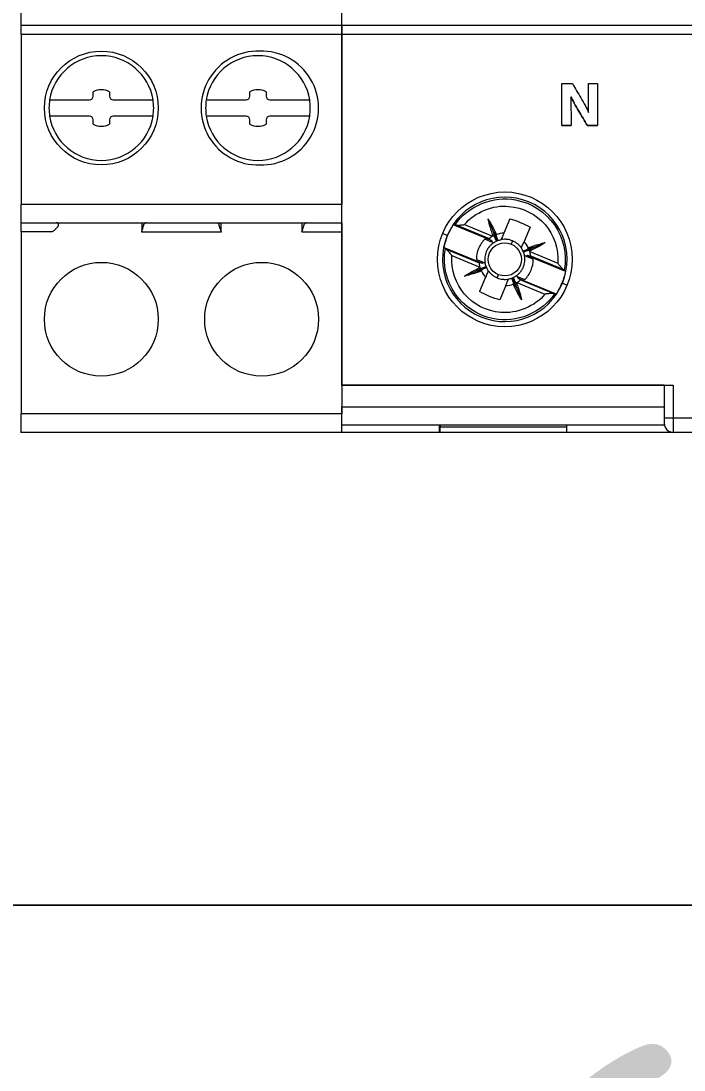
# Model space of a CAD drawing. Header units: millimetres. Extents: x 1359 to 3577, y 1333 to 3557.
# Drawn here: x 2268.1 to 2304.5, y 2687.5 to 2745.1 of the extents above; entities that cross this region are included whole.
import ezdxf

# ---------------------------------------------------------------- set-up
doc = ezdxf.new("R2010")
doc.units = ezdxf.units.MM
doc.layers.add('000-PI-Oprema', color=30, linetype='Continuous', lineweight=5)
doc.layers.add('002-PI-Kabelska kanalica', color=150, linetype='Continuous')
doc.styles.add('PI0', font='isocpeur.ttf', dxfattribs={"width": 0.9})

# ---------------------------------------------------------------- blocks, each defined once
blk = doc.blocks.new('*U50')
at = {"layer": '002-PI-Kabelska kanalica', "color": 0, "linetype": 'ByBlock', "lineweight": 0}
blk.add_line((-20, -100), (-20, 715), dxfattribs=at)
blk = doc.blocks.new('5TE8112')
at = {"layer": '000-PI-Oprema', "color": 0, "linetype": 'ByBlock', "lineweight": 0}
for p, q in [((1289.453, 95.721), (1289.453, 96.721)), ((1307.053, 95.721), (1307.053, 96.721)), ((1289.453, 95.221), (1289.453, 95.721)), ((1289.453, 95.721), (1307.053, 95.721)), ((1307.053, 95.721), (1307.053, 95.221)), ((1289.453, 95.221), (1289.453, 85.871)), ((1289.453, 95.221), (1307.053, 95.221)), ((1307.053, 95.221), (1307.053, 85.871)), ((1291.015, 91.621), (1293.203, 91.621)), ((1293.403, 91.821), (1293.403, 92.064)), ((1294.303, 92.064), (1294.303, 91.821)), ((1294.503, 91.621), (1296.692, 91.621)), ((1299.615, 91.621), (1301.803, 91.621)), ((1302.003, 91.821), (1302.003, 92.064)), ((1302.903, 92.064), (1302.903, 91.821)), ((1303.103, 91.621), (1305.292, 91.621)), ((1293.203, 90.721), (1291.015, 90.721)), ((1293.403, 90.278), (1293.403, 90.521)), ((1294.303, 90.521), (1294.303, 90.278)), ((1296.692, 90.721), (1294.503, 90.721)), ((1301.803, 90.721), (1299.615, 90.721)), ((1302.003, 90.278), (1302.003, 90.521)), ((1302.903, 90.521), (1302.903, 90.278)), ((1305.292, 90.721), (1303.103, 90.721)), ((1289.453, 84.871), (1289.453, 85.871)), ((1307.053, 85.871), (1289.453, 85.871)), ((1307.053, 84.871), (1307.053, 85.871)), ((1289.453, 84.871), (1307.053, 84.871)), ((1289.453, 84.371), (1289.453, 84.871)), ((1291.51, 84.773), (1291.51, 84.871)), ((1307.053, 84.871), (1307.053, 84.371)), ((1289.453, 84.371), (1289.453, 74.371)), ((1291.167, 84.371), (1289.453, 84.371)), ((1291.167, 84.372), (1291.167, 84.371)), ((1296.065, 84.371), (1300.442, 84.371)), ((1304.865, 84.371), (1307.053, 84.371)), ((1307.053, 84.371), (1307.053, 74.371)), ((1307.053, 74.371), (1289.453, 74.371)), ((1289.453, 73.371), (1289.453, 74.371)), ((1307.053, 73.371), (1307.053, 74.371)), ((1289.453, 73.371), (1307.053, 73.371))]:
    blk.add_line(p, q, dxfattribs=at)
for centre in [(1293.853, 91.171), (1293.853, 79.571), (1302.653, 79.571)]:
    blk.add_circle(centre, 3.125, dxfattribs=at)
for centre, radius, start, end in [((1293.853, 91.171), 2.874, 9.00864, 170.99135), ((1302.453, 91.171), 3.125, 88.16622, 271.83378), ((1302.453, 91.171), 2.874, 9.00864, 170.99135), ((1302.653, 91.171), 3.125, 268.16622, 91.83378), ((1293.853, 91.171), 2.874, 170.99135, 189.00865), ((1293.203, 91.821), 0.2, 270, 0), ((1293.853, 91.171), 1, 63.25632, 116.74368), ((1294.503, 91.821), 0.2, 180, 270), ((1293.853, 91.171), 2.874, 350.99136, 9.00864), ((1302.453, 91.171), 2.874, 170.99135, 189.00865), ((1301.803, 91.821), 0.2, 270, 0), ((1302.453, 91.171), 1, 63.25632, 116.74368), ((1303.103, 91.821), 0.2, 180, 270), ((1302.453, 91.171), 2.874, 350.99136, 9.00864), ((1293.853, 91.171), 2.874, 189.00865, 350.99136), ((1293.203, 90.521), 0.2, 0, 90), ((1294.503, 90.521), 0.2, 90, 180), ((1302.453, 91.171), 2.874, 189.00865, 350.99136), ((1301.803, 90.521), 0.2, 0, 90), ((1303.103, 90.521), 0.2, 90, 180), ((1293.853, 91.171), 1, 243.25632, 296.74368), ((1302.453, 91.171), 1, 243.25632, 296.74368)]:
    blk.add_arc(centre, radius, start, end, dxfattribs=at)
for points, knots in [([(1291.167, 84.372), (1291.167, 84.374), (1291.167, 84.377), (1291.169, 84.381), (1291.17, 84.384), (1291.173, 84.39), (1291.177, 84.394), (1291.184, 84.401), (1291.187, 84.404), (1291.195, 84.411), (1291.199, 84.414), (1291.211, 84.422), (1291.219, 84.428), (1291.235, 84.439), (1291.243, 84.445), (1291.266, 84.463), (1291.281, 84.476), (1291.311, 84.501), (1291.325, 84.514), (1291.354, 84.539), (1291.368, 84.552), (1291.396, 84.578), (1291.409, 84.592), (1291.434, 84.619), (1291.445, 84.632), (1291.461, 84.653), (1291.466, 84.66), (1291.475, 84.674), (1291.484, 84.688), (1291.491, 84.702), (1291.497, 84.716), (1291.5, 84.723), (1291.506, 84.743), (1291.509, 84.756), (1291.51, 84.774), (1291.51, 84.779), (1291.508, 84.791), (1291.507, 84.796), (1291.502, 84.811), (1291.497, 84.819), (1291.484, 84.835), (1291.477, 84.841), (1291.46, 84.852), (1291.452, 84.857), (1291.433, 84.864), (1291.423, 84.866), (1291.402, 84.87), (1291.392, 84.871), (1291.381, 84.871)], [0, 0, 0, 0, 0.007813, 0.007813, 0.015625, 0.015625, 0.03125, 0.03125, 0.046875, 0.046875, 0.0625, 0.0625, 0.09375, 0.09375, 0.125, 0.125, 0.1875, 0.1875, 0.25, 0.25, 0.3125, 0.3125, 0.375, 0.375, 0.4375, 0.4375, 0.46875, 0.46875, 0.5, 0.53125, 0.53125, 0.5625, 0.5625, 0.625, 0.625, 0.65625, 0.65625, 0.6875, 0.6875, 0.75, 0.75, 0.8125, 0.8125, 0.875, 0.875, 0.9375, 0.9375, 1, 1, 1, 1]), ([(1296.069, 84.371), (1296.086, 84.432), (1296.117, 84.549), (1296.18, 84.699), (1296.19, 84.766), (1296.195, 84.798)], [0, 0, 0, 0, 0.370717, 0.697171, 1, 1, 1, 1]), ([(1296.326, 84.871), (1296.297, 84.871), (1296.271, 84.866), (1296.245, 84.851), (1296.24, 84.848), (1296.23, 84.84), (1296.226, 84.836), (1296.213, 84.822), (1296.206, 84.811), (1296.2, 84.798)], [0, 0, 0, 0, 0.5, 0.5, 0.625, 0.625, 0.75, 0.75, 1, 1, 1, 1]), ([(1300.18, 84.871), (1300.21, 84.871), (1300.235, 84.866), (1300.262, 84.851), (1300.267, 84.848), (1300.277, 84.84), (1300.281, 84.836), (1300.294, 84.822), (1300.301, 84.811), (1300.307, 84.798)], [0, 0, 0, 0, 0.5, 0.5, 0.625, 0.625, 0.75, 0.75, 1, 1, 1, 1]), ([(1300.442, 84.371), (1300.44, 84.382), (1300.437, 84.404), (1300.416, 84.443), (1300.396, 84.517), (1300.362, 84.616), (1300.329, 84.722), (1300.313, 84.773), (1300.306, 84.798)], [0, 0, 0, 0, 0.06226, 0.125542, 0.251264, 0.501192, 0.751249, 1, 1, 1, 1]), ([(1304.869, 84.371), (1304.886, 84.432), (1304.917, 84.549), (1304.98, 84.699), (1304.99, 84.766), (1304.995, 84.798)], [0, 0, 0, 0, 0.370719, 0.697173, 1, 1, 1, 1]), ([(1305.126, 84.871), (1305.097, 84.871), (1305.071, 84.866), (1305.044, 84.851), (1305.039, 84.848), (1305.03, 84.84), (1305.025, 84.836), (1305.013, 84.822), (1305.006, 84.811), (1304.999, 84.798)], [0, 0, 0, 0, 0.5, 0.5, 0.625, 0.625, 0.75, 0.75, 1, 1, 1, 1])]:
    blk.add_open_spline(points, degree=3, knots=knots, dxfattribs=at)
for points in [[(1296.069, 84.871), (1296.069, 84.704), (1296.069, 84.537), (1296.069, 84.371)], [(1296.2, 84.871), (1296.2, 84.846), (1296.2, 84.822), (1296.2, 84.798)], [(1300.307, 84.798), (1300.307, 84.822), (1300.307, 84.847), (1300.307, 84.871)], [(1300.437, 84.371), (1300.437, 84.537), (1300.437, 84.704), (1300.437, 84.871)], [(1304.869, 84.871), (1304.869, 84.704), (1304.869, 84.537), (1304.869, 84.371)], [(1304.999, 84.871), (1304.999, 84.846), (1304.999, 84.822), (1304.999, 84.798)]]:
    blk.add_open_spline(points, degree=3, dxfattribs=at)
blk.add_point((1289.453, 73.371), dxfattribs=at)
blk = doc.blocks.new('*U56')
at = {"layer": '000-PI-Oprema', "color": 0, "linetype": 'ByBlock', "lineweight": 0, "ltscale": 0.25}
for points in [[(0, 22.353), (0, 23.153)], [(0, 21.853), (0, 22.353)], [(35.405, 22.353), (0, 22.353)], [(35.405, 21.853), (0, 21.853)], [(0, 2.6), (0, 21.853)], [(12.09, 19.153), (12.661, 19.153)], [(12.09, 16.852), (12.09, 19.153)], [(13.554, 17.576), (13.546, 19.153)], [(13.546, 19.153), (14.044, 19.153)], [(14.044, 19.153), (14.044, 16.852)], [(12.579, 18.433), (12.588, 16.852)], [(12.588, 16.852), (12.09, 16.852)], [(12.09, 16.852), (12.588, 16.852)], [(14.044, 16.852), (13.483, 16.852)], [(13.483, 16.852), (14.044, 16.852)], [(8.033, 11.72), (8.297, 11.082)], [(9.226, 11.731), (8.897, 10.937)], [(6.183, 11.38), (8.141, 10.568)], [(8.105, 10.632), (6.296, 11.382)], [(6.746, 11.412), (8.283, 10.774)], [(8.297, 11.082), (8.53, 10.518)], [(10.334, 11.27), (10.006, 10.478)], [(5.793, 10.811), (5.533, 10.919)], [(5.793, 10.811), (5.804, 10.807)], [(8.178, 10.472), (7.851, 10.607)], [(8.496, 10.503), (8.366, 10.79)], [(8.454, 10.827), (8.565, 10.532)], [(9.372, 10.518), (9.3, 10.344)], [(10.532, 10.155), (11.169, 10.419)], [(5.666, 10.133), (7.624, 9.321)], [(7.553, 9.301), (5.744, 10.051)], [(9.953, 9.956), (10.24, 10.086)], [(9.967, 9.922), (10.532, 10.155)], [(10.276, 9.998), (9.981, 9.887)], [(10.324, 9.927), (11.861, 9.29)], [(6.041, 9.712), (7.578, 9.075)], [(7.391, 9.499), (7.718, 9.363)], [(10.511, 9.504), (10.184, 9.639)], [(10.278, 9.682), (12.236, 8.87)], [(12.158, 8.952), (10.348, 9.701)], [(6.733, 8.584), (7.37, 8.847)], [(7.37, 8.847), (7.934, 9.081)], [(7.626, 9.005), (7.921, 9.115)], [(7.949, 9.047), (7.663, 8.917)], [(8.529, 8.485), (8.602, 8.659)], [(7.896, 8.525), (7.568, 7.732)], [(9.448, 8.177), (9.337, 8.471)], [(9.371, 8.485), (9.605, 7.92)], [(9.406, 8.5), (9.536, 8.213)], [(9.619, 8.229), (11.157, 7.591)], [(9.724, 8.531), (10.051, 8.396)], [(9.761, 8.435), (11.719, 7.623)], [(11.606, 7.621), (9.796, 8.371)], [(12.109, 8.192), (12.098, 8.197)], [(12.109, 8.192), (12.369, 8.084)], [(9.005, 8.065), (8.676, 7.273)], [(9.605, 7.92), (9.869, 7.284)], [(0, 2.6), (18.202, 2.6)], [(17.702, 2.6), (0, 2.6)], [(0, 2.6), (0, 1.4)], [(17.702, 2.6), (17.702, 1.4)], [(18.202, 2.6), (18.202, 0.8)], [(0, 1.4), (17.702, 1.4)], [(0, 0.4), (0, 1.4)], [(17.702, 1.4), (17.702, 0.4)], [(17.702, 0.8), (18.202, 0.8)], [(18.202, 0.8), (35.405, 0.8)], [(18.202, 0.8), (18.202, 0)], [(17.702, 0.4), (0, 0.4)], [(0, 0), (0, 0.4)], [(5.351, 0), (0, 0)], [(5.35, 0.3), (5.401, 0.3)], [(5.401, 0), (5.35, 0)], [(5.351, 0.4), (5.351, 0)], [(5.401, 0.4), (5.401, 0.3)], [(5.401, 0), (5.401, 0.3)], [(5.401, 0.3), (12.351, 0.3)], [(12.351, 0), (5.401, 0)], [(12.351, 0), (12.351, 0.4)], [(18.202, 0), (12.351, 0)], [(35.405, 0), (18.202, 0)]]:
    blk.add_lwpolyline(points, dxfattribs=at)
for points, knots in [([(12.661, 19.153), (12.816, 18.893), (12.97, 18.633), (13.123, 18.373), (13.21, 18.227), (13.295, 18.08), (13.375, 17.93), (13.437, 17.814), (13.495, 17.695), (13.554, 17.576)], [0, 0, 0, 0, 1, 1, 1, 2, 2, 2, 3, 3, 3, 3]), ([(13.483, 16.852), (13.324, 17.117), (13.166, 17.382), (13.009, 17.647), (12.925, 17.789), (12.841, 17.932), (12.763, 18.076), (12.699, 18.194), (12.639, 18.314), (12.579, 18.433)], [0, 0, 0, 0, 1, 1, 1, 2, 2, 2, 3, 3, 3, 3]), ([(12.579, 18.433), (12.639, 18.314), (12.699, 18.194), (12.763, 18.076), (12.841, 17.932), (12.925, 17.789), (13.009, 17.647), (13.166, 17.382), (13.324, 17.117), (13.483, 16.852)], [0, 0, 0, 0, 1, 1, 1, 2, 2, 2, 3, 3, 3, 3]), ([(12.109, 8.192), (12.832, 9.936), (12.004, 11.936), (10.26, 12.659), (8.516, 13.382), (6.516, 12.555), (5.793, 10.811)], [0, 0, 0, 0, 1, 1, 1, 2, 2, 2, 2]), ([(12.651, 9.502), (12.651, 11.545), (10.995, 13.202), (8.951, 13.202), (6.907, 13.202), (5.25, 11.545), (5.25, 9.502), (5.25, 7.458), (6.907, 5.801), (8.951, 5.801), (10.995, 5.801), (12.651, 7.458), (12.651, 9.502), (12.651, 9.502), (12.651, 9.502), (12.651, 9.502)], [0, 0, 0, 0, 1, 1, 1, 2, 2, 2, 3, 3, 3, 4, 4, 4, 5, 5, 5, 5]), ([(6.227, 11.394), (6.878, 12.422), (8.354, 13.033), (9.542, 12.765), (11.344, 12.438), (12.54, 10.713), (12.214, 8.911)], [0, 0, 0, 0, 1, 1, 1, 2, 2, 2, 2]), ([(6.746, 11.412), (7.253, 12.068), (8.339, 12.517), (9.162, 12.411), (10.769, 12.295), (11.978, 10.898), (11.861, 9.29)], [0, 0, 0, 0, 1, 1, 1, 2, 2, 2, 2]), ([(8.31, 10.788), (8.273, 10.889), (8.237, 10.99), (8.204, 11.093), (8.171, 11.195), (8.14, 11.299), (8.112, 11.403), (8.083, 11.508), (8.057, 11.613), (8.033, 11.72)], [0, 0, 0, 0, 1, 1, 1, 2, 2, 2, 3, 3, 3, 3]), ([(8.033, 11.72), (8.092, 11.627), (8.148, 11.534), (8.201, 11.44), (8.254, 11.346), (8.306, 11.251), (8.355, 11.155), (8.404, 11.059), (8.451, 10.962), (8.495, 10.864)], [0, 0, 0, 0, 1, 1, 1, 2, 2, 2, 3, 3, 3, 3]), ([(6.183, 11.38), (6.176, 11.383), (6.17, 11.385), (6.164, 11.388), (6.157, 11.391), (6.151, 11.394), (6.144, 11.396), (6.138, 11.398), (6.132, 11.401), (6.125, 11.404)], [0, 0, 0, 0, 1, 1, 1, 2, 2, 2, 3, 3, 3, 3]), ([(6.227, 11.394), (6.22, 11.391), (6.213, 11.389), (6.205, 11.387), (6.198, 11.385), (6.19, 11.383), (6.183, 11.38)], [0, 0, 0, 0, 1, 1, 1, 2, 2, 2, 2]), ([(6.227, 11.394), (6.232, 11.394), (6.24, 11.394), (6.251, 11.392), (6.257, 11.392), (6.264, 11.39), (6.271, 11.388), (6.279, 11.387), (6.287, 11.385), (6.296, 11.382)], [0, 0, 0, 0, 1, 1, 1, 2, 2, 2, 3, 3, 3, 3]), ([(6.296, 11.382), (6.307, 11.379), (6.319, 11.378), (6.333, 11.376), (6.347, 11.376), (6.363, 11.376), (6.38, 11.376), (6.396, 11.376), (6.414, 11.377), (6.432, 11.378), (6.451, 11.38), (6.471, 11.381), (6.491, 11.383), (6.511, 11.385), (6.532, 11.387), (6.553, 11.389), (6.574, 11.392), (6.595, 11.394), (6.617, 11.397), (6.638, 11.399), (6.66, 11.402), (6.681, 11.405), (6.703, 11.407), (6.724, 11.409), (6.746, 11.412)], [0, 0, 0, 0, 1, 1, 1, 2, 2, 2, 3, 3, 3, 4, 4, 4, 5, 5, 5, 6, 6, 6, 7, 7, 7, 8, 8, 8, 8]), ([(8.297, 11.082), (8.307, 11.033), (8.318, 10.984), (8.329, 10.935), (8.341, 10.887), (8.353, 10.838), (8.366, 10.79)], [0, 0, 0, 0, 1, 1, 1, 2, 2, 2, 2]), ([(8.297, 11.082), (8.325, 11.04), (8.352, 10.998), (8.378, 10.955), (8.404, 10.913), (8.429, 10.87), (8.454, 10.827)], [0, 0, 0, 0, 1, 1, 1, 2, 2, 2, 2]), ([(5.793, 10.811), (5.07, 9.067), (5.897, 7.067), (7.642, 6.344), (9.385, 5.62), (11.385, 6.448), (12.109, 8.192)], [0, 0, 0, 0, 1, 1, 1, 2, 2, 2, 2]), ([(7.851, 10.607), (7.708, 10.465), (7.591, 10.289), (7.511, 10.098), (7.432, 9.907), (7.391, 9.7), (7.391, 9.499)], [0, 0, 0, 0, 1, 1, 1, 2, 2, 2, 2]), ([(8.329, 10.409), (8.285, 10.379), (8.244, 10.346), (8.206, 10.31), (8.167, 10.274), (8.131, 10.236), (8.097, 10.195), (8.089, 10.184), (8.081, 10.174), (8.073, 10.163), (8.065, 10.153), (8.057, 10.142), (8.049, 10.131), (8.034, 10.109), (8.019, 10.087), (8.006, 10.065), (7.979, 10.019), (7.955, 9.972), (7.935, 9.924), (7.925, 9.899), (7.916, 9.874), (7.907, 9.85), (7.899, 9.824), (7.892, 9.799), (7.885, 9.773), (7.872, 9.721), (7.863, 9.67), (7.858, 9.617), (7.852, 9.565), (7.85, 9.512), (7.852, 9.459), (7.854, 9.406), (7.86, 9.353), (7.869, 9.3)], [0, 0, 0, 0, 1, 1, 1, 2, 2, 2, 3, 3, 3, 4, 4, 4, 5, 5, 5, 6, 6, 6, 7, 7, 7, 8, 8, 8, 9, 9, 9, 10, 10, 10, 11, 11, 11, 11]), ([(8.602, 8.659), (8.136, 8.852), (7.915, 9.385), (8.108, 9.851), (8.301, 10.316), (8.835, 10.536), (9.3, 10.344)], [0, 0, 0, 0, 1, 1, 1, 2, 2, 2, 2]), ([(8.283, 10.774), (8.259, 10.761), (8.236, 10.748), (8.214, 10.734), (8.203, 10.727), (8.192, 10.719), (8.182, 10.712), (8.172, 10.705), (8.163, 10.698), (8.155, 10.69), (8.15, 10.687), (8.146, 10.683), (8.142, 10.68), (8.139, 10.676), (8.135, 10.674), (8.132, 10.67), (8.128, 10.667), (8.126, 10.664), (8.123, 10.661), (8.12, 10.658), (8.117, 10.656), (8.115, 10.653), (8.111, 10.647), (8.108, 10.643), (8.106, 10.64), (8.105, 10.636), (8.104, 10.634), (8.105, 10.632)], [0, 0, 0, 0, 1, 1, 1, 2, 2, 2, 3, 3, 3, 4, 4, 4, 5, 5, 5, 6, 6, 6, 7, 7, 7, 8, 8, 8, 9, 9, 9, 9]), ([(8.105, 10.632), (8.111, 10.621), (8.117, 10.61), (8.124, 10.6), (8.129, 10.589), (8.135, 10.579), (8.141, 10.568)], [0, 0, 0, 0, 1, 1, 1, 2, 2, 2, 2]), ([(8.248, 10.523), (8.23, 10.531), (8.212, 10.539), (8.195, 10.545), (8.177, 10.553), (8.159, 10.561), (8.141, 10.568)], [0, 0, 0, 0, 1, 1, 1, 2, 2, 2, 2]), ([(8.329, 10.409), (8.304, 10.419), (8.279, 10.43), (8.254, 10.44), (8.229, 10.45), (8.203, 10.461), (8.178, 10.472)], [0, 0, 0, 0, 1, 1, 1, 2, 2, 2, 2]), ([(8.366, 10.79), (8.362, 10.789), (8.357, 10.788), (8.354, 10.787), (8.35, 10.787), (8.346, 10.786), (8.343, 10.786), (8.34, 10.785), (8.337, 10.785), (8.334, 10.785), (8.331, 10.785), (8.328, 10.785), (8.325, 10.785), (8.323, 10.786), (8.32, 10.786), (8.318, 10.787), (8.315, 10.787), (8.313, 10.787), (8.31, 10.788)], [0, 0, 0, 0, 1, 1, 1, 2, 2, 2, 3, 3, 3, 4, 4, 4, 5, 5, 5, 6, 6, 6, 6]), ([(8.495, 10.864), (8.494, 10.862), (8.493, 10.86), (8.491, 10.858), (8.489, 10.856), (8.488, 10.854), (8.486, 10.852), (8.485, 10.85), (8.483, 10.848), (8.48, 10.846), (8.478, 10.844), (8.476, 10.842), (8.474, 10.84), (8.471, 10.838), (8.468, 10.836), (8.465, 10.833), (8.462, 10.831), (8.458, 10.829), (8.454, 10.827)], [0, 0, 0, 0, 1, 1, 1, 2, 2, 2, 3, 3, 3, 4, 4, 4, 5, 5, 5, 6, 6, 6, 6]), ([(8.897, 10.937), (8.88, 10.898), (8.864, 10.857), (8.847, 10.818), (8.83, 10.778), (8.814, 10.738), (8.798, 10.699), (8.782, 10.661), (8.766, 10.621), (8.75, 10.583)], [0, 0, 0, 0, 1, 1, 1, 2, 2, 2, 3, 3, 3, 3]), ([(9.372, 10.518), (9.323, 10.538), (9.273, 10.554), (9.222, 10.567), (9.171, 10.58), (9.119, 10.59), (9.067, 10.595), (9.041, 10.598), (9.014, 10.6), (8.987, 10.601), (8.961, 10.601), (8.934, 10.601), (8.908, 10.601), (8.855, 10.598), (8.802, 10.593), (8.75, 10.583)], [0, 0, 0, 0, 1, 1, 1, 2, 2, 2, 3, 3, 3, 4, 4, 4, 5, 5, 5, 5]), ([(9.858, 10.123), (9.828, 10.167), (9.795, 10.209), (9.76, 10.247), (9.724, 10.286), (9.686, 10.322), (9.645, 10.355), (9.624, 10.372), (9.603, 10.388), (9.581, 10.403), (9.559, 10.418), (9.537, 10.432), (9.514, 10.446), (9.469, 10.473), (9.422, 10.497), (9.372, 10.518)], [0, 0, 0, 0, 1, 1, 1, 2, 2, 2, 3, 3, 3, 4, 4, 4, 5, 5, 5, 5]), ([(9.858, 10.123), (9.874, 10.162), (9.891, 10.2), (9.907, 10.24), (9.923, 10.278), (9.939, 10.317), (9.956, 10.357), (9.972, 10.397), (9.989, 10.437), (10.006, 10.478)], [0, 0, 0, 0, 1, 1, 1, 2, 2, 2, 3, 3, 3, 3]), ([(10.238, 10.142), (10.338, 10.18), (10.44, 10.215), (10.542, 10.248), (10.645, 10.282), (10.749, 10.312), (10.853, 10.341), (10.957, 10.369), (11.063, 10.395), (11.169, 10.419)], [0, 0, 0, 0, 1, 1, 1, 2, 2, 2, 3, 3, 3, 3]), ([(11.169, 10.419), (11.077, 10.361), (10.984, 10.305), (10.89, 10.251), (10.796, 10.197), (10.701, 10.147), (10.605, 10.098), (10.509, 10.048), (10.412, 10.002), (10.314, 9.957)], [0, 0, 0, 0, 1, 1, 1, 2, 2, 2, 3, 3, 3, 3]), ([(11.674, 7.61), (11.024, 6.58), (9.548, 5.97), (8.361, 6.238), (6.558, 6.564), (5.362, 8.29), (5.688, 10.092)], [0, 0, 0, 0, 1, 1, 1, 2, 2, 2, 2]), ([(5.608, 10.157), (5.614, 10.154), (5.621, 10.151), (5.627, 10.149), (5.633, 10.146), (5.64, 10.144), (5.647, 10.141), (5.653, 10.138), (5.659, 10.135), (5.666, 10.133)], [0, 0, 0, 0, 1, 1, 1, 2, 2, 2, 3, 3, 3, 3]), ([(5.666, 10.133), (5.669, 10.126), (5.673, 10.119), (5.677, 10.112), (5.68, 10.106), (5.684, 10.099), (5.688, 10.092)], [0, 0, 0, 0, 1, 1, 1, 2, 2, 2, 2]), ([(5.744, 10.051), (5.728, 10.06), (5.715, 10.069), (5.706, 10.076), (5.701, 10.079), (5.697, 10.082), (5.694, 10.084), (5.691, 10.087), (5.689, 10.09), (5.688, 10.092)], [0, 0, 0, 0, 1, 1, 1, 2, 2, 2, 3, 3, 3, 3]), ([(6.041, 9.712), (6.038, 9.717), (6.034, 9.721), (6.031, 9.725), (6.028, 9.729), (6.025, 9.733), (6.021, 9.737), (6.015, 9.745), (6.008, 9.754), (6.002, 9.762), (5.989, 9.778), (5.976, 9.794), (5.963, 9.81), (5.937, 9.843), (5.912, 9.874), (5.887, 9.905), (5.88, 9.913), (5.874, 9.921), (5.868, 9.928), (5.861, 9.936), (5.855, 9.943), (5.849, 9.951), (5.837, 9.965), (5.825, 9.978), (5.813, 9.991), (5.801, 10.005), (5.788, 10.016), (5.777, 10.027), (5.772, 10.031), (5.766, 10.036), (5.761, 10.04), (5.755, 10.045), (5.75, 10.048), (5.744, 10.051)], [0, 0, 0, 0, 1, 1, 1, 2, 2, 2, 3, 3, 3, 4, 4, 4, 5, 5, 5, 6, 6, 6, 7, 7, 7, 8, 8, 8, 9, 9, 9, 10, 10, 10, 11, 11, 11, 11]), ([(9.3, 10.344), (9.765, 10.151), (9.987, 9.617), (9.793, 9.152), (9.6, 8.686), (9.067, 8.466), (8.602, 8.659)], [0, 0, 0, 0, 1, 1, 1, 2, 2, 2, 2]), ([(10.24, 10.086), (10.238, 10.091), (10.237, 10.095), (10.237, 10.099), (10.236, 10.102), (10.235, 10.106), (10.235, 10.109), (10.235, 10.113), (10.235, 10.115), (10.235, 10.118), (10.235, 10.122), (10.235, 10.124), (10.235, 10.127), (10.235, 10.129), (10.236, 10.132), (10.236, 10.135), (10.237, 10.137), (10.237, 10.14), (10.238, 10.142)], [0, 0, 0, 0, 1, 1, 1, 2, 2, 2, 3, 3, 3, 4, 4, 4, 5, 5, 5, 6, 6, 6, 6]), ([(10.532, 10.155), (10.483, 10.145), (10.434, 10.135), (10.385, 10.123), (10.336, 10.111), (10.288, 10.099), (10.24, 10.086)], [0, 0, 0, 0, 1, 1, 1, 2, 2, 2, 2]), ([(10.532, 10.155), (10.49, 10.128), (10.448, 10.101), (10.405, 10.074), (10.362, 10.048), (10.319, 10.022), (10.276, 9.998)], [0, 0, 0, 0, 1, 1, 1, 2, 2, 2, 2]), ([(10.314, 9.957), (10.312, 9.958), (10.31, 9.96), (10.308, 9.961), (10.306, 9.963), (10.304, 9.965), (10.302, 9.966), (10.299, 9.968), (10.297, 9.969), (10.295, 9.971), (10.293, 9.974), (10.291, 9.976), (10.289, 9.978), (10.287, 9.981), (10.285, 9.984), (10.283, 9.987), (10.281, 9.99), (10.278, 9.994), (10.276, 9.998)], [0, 0, 0, 0, 1, 1, 1, 2, 2, 2, 3, 3, 3, 4, 4, 4, 5, 5, 5, 6, 6, 6, 6]), ([(10.348, 9.701), (10.35, 9.702), (10.352, 9.704), (10.353, 9.708), (10.354, 9.71), (10.355, 9.712), (10.355, 9.714), (10.355, 9.717), (10.356, 9.72), (10.356, 9.723), (10.357, 9.727), (10.357, 9.73), (10.357, 9.734), (10.357, 9.739), (10.357, 9.743), (10.357, 9.748), (10.357, 9.757), (10.356, 9.767), (10.355, 9.777), (10.355, 9.783), (10.354, 9.789), (10.353, 9.794), (10.353, 9.801), (10.352, 9.806), (10.351, 9.812), (10.35, 9.819), (10.349, 9.825), (10.348, 9.831), (10.347, 9.837), (10.345, 9.843), (10.344, 9.85), (10.339, 9.876), (10.332, 9.902), (10.324, 9.927)], [0, 0, 0, 0, 1, 1, 1, 2, 2, 2, 3, 3, 3, 4, 4, 4, 5, 5, 5, 6, 6, 6, 7, 7, 7, 8, 8, 8, 9, 9, 9, 10, 10, 10, 11, 11, 11, 11]), ([(11.157, 7.591), (10.648, 6.934), (9.563, 6.486), (8.74, 6.591), (7.133, 6.708), (5.924, 8.106), (6.041, 9.712)], [0, 0, 0, 0, 1, 1, 1, 2, 2, 2, 2]), ([(7.553, 9.301), (7.552, 9.3), (7.55, 9.298), (7.549, 9.295), (7.548, 9.293), (7.548, 9.291), (7.547, 9.288), (7.546, 9.285), (7.546, 9.282), (7.546, 9.279), (7.545, 9.276), (7.545, 9.272), (7.545, 9.268), (7.545, 9.265), (7.545, 9.26), (7.545, 9.256), (7.545, 9.246), (7.546, 9.236), (7.547, 9.225), (7.547, 9.22), (7.548, 9.214), (7.549, 9.208), (7.549, 9.203), (7.55, 9.196), (7.551, 9.19), (7.552, 9.184), (7.553, 9.178), (7.554, 9.172), (7.555, 9.165), (7.556, 9.159), (7.558, 9.153), (7.563, 9.127), (7.57, 9.101), (7.578, 9.075)], [0, 0, 0, 0, 1, 1, 1, 2, 2, 2, 3, 3, 3, 4, 4, 4, 5, 5, 5, 6, 6, 6, 7, 7, 7, 8, 8, 8, 9, 9, 9, 10, 10, 10, 11, 11, 11, 11]), ([(7.624, 9.321), (7.612, 9.318), (7.601, 9.314), (7.589, 9.311), (7.577, 9.308), (7.565, 9.305), (7.553, 9.301)], [0, 0, 0, 0, 1, 1, 1, 2, 2, 2, 2]), ([(7.624, 9.321), (7.642, 9.313), (7.66, 9.306), (7.678, 9.298), (7.695, 9.291), (7.713, 9.284), (7.731, 9.276)], [0, 0, 0, 0, 1, 1, 1, 2, 2, 2, 2]), ([(7.718, 9.363), (7.744, 9.353), (7.769, 9.342), (7.794, 9.331), (7.819, 9.321), (7.844, 9.311), (7.869, 9.3)], [0, 0, 0, 0, 1, 1, 1, 2, 2, 2, 2]), ([(9.573, 8.594), (9.617, 8.624), (9.658, 8.657), (9.697, 8.693), (9.735, 8.728), (9.771, 8.767), (9.805, 8.808), (9.813, 8.818), (9.821, 8.829), (9.829, 8.839), (9.837, 8.85), (9.845, 8.861), (9.853, 8.872), (9.868, 8.893), (9.882, 8.916), (9.896, 8.938), (9.923, 8.983), (9.947, 9.03), (9.967, 9.079), (9.977, 9.103), (9.986, 9.128), (9.995, 9.153), (10.003, 9.178), (10.01, 9.204), (10.017, 9.23), (10.03, 9.281), (10.039, 9.333), (10.045, 9.385), (10.05, 9.438), (10.052, 9.491), (10.05, 9.544), (10.048, 9.597), (10.042, 9.65), (10.033, 9.703)], [0, 0, 0, 0, 1, 1, 1, 2, 2, 2, 3, 3, 3, 4, 4, 4, 5, 5, 5, 6, 6, 6, 7, 7, 7, 8, 8, 8, 9, 9, 9, 10, 10, 10, 11, 11, 11, 11]), ([(10.184, 9.639), (10.158, 9.65), (10.133, 9.661), (10.108, 9.671), (10.083, 9.681), (10.058, 9.692), (10.033, 9.703)], [0, 0, 0, 0, 1, 1, 1, 2, 2, 2, 2]), ([(10.051, 8.396), (10.194, 8.538), (10.311, 8.713), (10.39, 8.904), (10.47, 9.096), (10.511, 9.302), (10.511, 9.504)], [0, 0, 0, 0, 1, 1, 1, 2, 2, 2, 2]), ([(10.278, 9.682), (10.26, 9.69), (10.242, 9.697), (10.224, 9.704), (10.206, 9.712), (10.189, 9.719), (10.171, 9.726)], [0, 0, 0, 0, 1, 1, 1, 2, 2, 2, 2]), ([(10.278, 9.682), (10.289, 9.686), (10.302, 9.688), (10.313, 9.692), (10.325, 9.695), (10.337, 9.699), (10.348, 9.701)], [0, 0, 0, 0, 1, 1, 1, 2, 2, 2, 2]), ([(11.861, 9.29), (11.874, 9.274), (11.888, 9.257), (11.901, 9.24), (11.915, 9.223), (11.928, 9.206), (11.941, 9.189), (11.954, 9.172), (11.968, 9.156), (11.981, 9.139), (11.994, 9.123), (12.008, 9.107), (12.02, 9.091), (12.033, 9.076), (12.046, 9.061), (12.058, 9.046), (12.07, 9.032), (12.082, 9.019), (12.094, 9.006), (12.105, 8.994), (12.117, 8.983), (12.127, 8.974), (12.138, 8.965), (12.148, 8.957), (12.158, 8.952)], [0, 0, 0, 0, 1, 1, 1, 2, 2, 2, 3, 3, 3, 4, 4, 4, 5, 5, 5, 6, 6, 6, 7, 7, 7, 8, 8, 8, 8]), ([(6.733, 8.584), (6.825, 8.642), (6.918, 8.697), (7.012, 8.751), (7.106, 8.805), (7.201, 8.857), (7.297, 8.906), (7.393, 8.954), (7.49, 9.001), (7.587, 9.045)], [0, 0, 0, 0, 1, 1, 1, 2, 2, 2, 3, 3, 3, 3]), ([(7.664, 8.861), (7.564, 8.823), (7.462, 8.788), (7.359, 8.755), (7.257, 8.722), (7.153, 8.691), (7.049, 8.662), (6.945, 8.633), (6.839, 8.607), (6.733, 8.584)], [0, 0, 0, 0, 1, 1, 1, 2, 2, 2, 3, 3, 3, 3]), ([(7.37, 8.847), (7.412, 8.875), (7.455, 8.902), (7.497, 8.928), (7.54, 8.954), (7.583, 8.98), (7.626, 9.005)], [0, 0, 0, 0, 1, 1, 1, 2, 2, 2, 2]), ([(7.37, 8.847), (7.419, 8.857), (7.468, 8.868), (7.517, 8.879), (7.566, 8.891), (7.614, 8.904), (7.663, 8.917)], [0, 0, 0, 0, 1, 1, 1, 2, 2, 2, 2]), ([(7.587, 9.045), (7.59, 9.044), (7.592, 9.043), (7.594, 9.041), (7.596, 9.04), (7.598, 9.039), (7.6, 9.036), (7.602, 9.035), (7.604, 9.033), (7.606, 9.031), (7.608, 9.029), (7.611, 9.027), (7.613, 9.024), (7.615, 9.021), (7.617, 9.019), (7.619, 9.016), (7.621, 9.012), (7.623, 9.009), (7.626, 9.005)], [0, 0, 0, 0, 1, 1, 1, 2, 2, 2, 3, 3, 3, 4, 4, 4, 5, 5, 5, 6, 6, 6, 6]), ([(7.663, 8.917), (7.664, 8.912), (7.665, 8.908), (7.665, 8.904), (7.666, 8.9), (7.666, 8.897), (7.667, 8.893), (7.667, 8.89), (7.667, 8.887), (7.667, 8.884), (7.667, 8.881), (7.667, 8.879), (7.667, 8.876), (7.667, 8.873), (7.666, 8.87), (7.666, 8.868), (7.665, 8.866), (7.665, 8.863), (7.664, 8.861)], [0, 0, 0, 0, 1, 1, 1, 2, 2, 2, 3, 3, 3, 4, 4, 4, 5, 5, 5, 6, 6, 6, 6]), ([(8.044, 8.879), (8.027, 8.841), (8.011, 8.802), (7.995, 8.764), (7.979, 8.724), (7.963, 8.685), (7.946, 8.645), (7.93, 8.605), (7.913, 8.565), (7.896, 8.525)], [0, 0, 0, 0, 1, 1, 1, 2, 2, 2, 3, 3, 3, 3]), ([(8.044, 8.879), (8.074, 8.835), (8.107, 8.795), (8.142, 8.756), (8.178, 8.717), (8.217, 8.681), (8.258, 8.648), (8.278, 8.631), (8.299, 8.616), (8.321, 8.6), (8.343, 8.584), (8.365, 8.57), (8.388, 8.557), (8.433, 8.529), (8.48, 8.505), (8.529, 8.485)], [0, 0, 0, 0, 1, 1, 1, 2, 2, 2, 3, 3, 3, 4, 4, 4, 5, 5, 5, 5]), ([(12.158, 8.952), (12.174, 8.942), (12.187, 8.934), (12.196, 8.927), (12.201, 8.923), (12.205, 8.921), (12.208, 8.918), (12.211, 8.915), (12.213, 8.912), (12.214, 8.911)], [0, 0, 0, 0, 1, 1, 1, 2, 2, 2, 3, 3, 3, 3]), ([(12.236, 8.87), (12.233, 8.877), (12.229, 8.884), (12.225, 8.89), (12.221, 8.897), (12.218, 8.904), (12.214, 8.911)], [0, 0, 0, 0, 1, 1, 1, 2, 2, 2, 2]), ([(12.294, 8.846), (12.288, 8.848), (12.281, 8.851), (12.275, 8.854), (12.268, 8.857), (12.262, 8.859), (12.256, 8.862), (12.249, 8.864), (12.242, 8.867), (12.236, 8.87)], [0, 0, 0, 0, 1, 1, 1, 2, 2, 2, 3, 3, 3, 3]), ([(8.529, 8.485), (8.579, 8.465), (8.629, 8.448), (8.68, 8.436), (8.731, 8.423), (8.783, 8.414), (8.835, 8.408), (8.861, 8.405), (8.888, 8.403), (8.915, 8.402), (8.941, 8.401), (8.968, 8.401), (8.994, 8.403), (9.047, 8.404), (9.1, 8.41), (9.152, 8.42)], [0, 0, 0, 0, 1, 1, 1, 2, 2, 2, 3, 3, 3, 4, 4, 4, 5, 5, 5, 5]), ([(9.005, 8.065), (9.022, 8.106), (9.039, 8.146), (9.055, 8.186), (9.072, 8.225), (9.087, 8.265), (9.104, 8.303), (9.12, 8.343), (9.136, 8.381), (9.152, 8.42)], [0, 0, 0, 0, 1, 1, 1, 2, 2, 2, 3, 3, 3, 3]), ([(9.407, 8.138), (9.408, 8.14), (9.409, 8.142), (9.411, 8.144), (9.412, 8.146), (9.414, 8.148), (9.416, 8.15), (9.418, 8.152), (9.419, 8.155), (9.421, 8.157), (9.423, 8.159), (9.426, 8.161), (9.428, 8.163), (9.431, 8.165), (9.433, 8.167), (9.437, 8.17), (9.44, 8.172), (9.443, 8.174), (9.448, 8.177)], [0, 0, 0, 0, 1, 1, 1, 2, 2, 2, 3, 3, 3, 4, 4, 4, 5, 5, 5, 6, 6, 6, 6]), ([(9.869, 7.284), (9.81, 7.375), (9.754, 7.468), (9.701, 7.563), (9.647, 7.656), (9.596, 7.751), (9.547, 7.847), (9.498, 7.944), (9.451, 8.04), (9.407, 8.138)], [0, 0, 0, 0, 1, 1, 1, 2, 2, 2, 3, 3, 3, 3]), ([(9.605, 7.92), (9.577, 7.962), (9.551, 8.005), (9.524, 8.047), (9.498, 8.09), (9.472, 8.133), (9.448, 8.177)], [0, 0, 0, 0, 1, 1, 1, 2, 2, 2, 2]), ([(9.536, 8.213), (9.54, 8.214), (9.544, 8.215), (9.548, 8.216), (9.552, 8.217), (9.556, 8.217), (9.559, 8.217), (9.562, 8.217), (9.565, 8.217), (9.568, 8.217), (9.571, 8.217), (9.574, 8.217), (9.577, 8.217), (9.579, 8.217), (9.582, 8.217), (9.584, 8.216), (9.587, 8.216), (9.589, 8.215), (9.592, 8.214)], [0, 0, 0, 0, 1, 1, 1, 2, 2, 2, 3, 3, 3, 4, 4, 4, 5, 5, 5, 6, 6, 6, 6]), ([(9.605, 7.92), (9.595, 7.97), (9.584, 8.019), (9.573, 8.068), (9.561, 8.116), (9.549, 8.165), (9.536, 8.213)], [0, 0, 0, 0, 1, 1, 1, 2, 2, 2, 2]), ([(9.573, 8.594), (9.598, 8.584), (9.623, 8.573), (9.648, 8.562), (9.673, 8.552), (9.699, 8.542), (9.724, 8.531)], [0, 0, 0, 0, 1, 1, 1, 2, 2, 2, 2]), ([(9.592, 8.214), (9.629, 8.114), (9.665, 8.013), (9.698, 7.91), (9.731, 7.807), (9.762, 7.704), (9.79, 7.599), (9.819, 7.495), (9.845, 7.39), (9.869, 7.284)], [0, 0, 0, 0, 1, 1, 1, 2, 2, 2, 3, 3, 3, 3]), ([(9.619, 8.229), (9.644, 8.241), (9.666, 8.255), (9.688, 8.269), (9.699, 8.277), (9.71, 8.283), (9.72, 8.291), (9.73, 8.298), (9.739, 8.305), (9.748, 8.312), (9.752, 8.316), (9.756, 8.319), (9.76, 8.323), (9.763, 8.326), (9.767, 8.33), (9.77, 8.332), (9.774, 8.336), (9.776, 8.339), (9.779, 8.341), (9.782, 8.345), (9.784, 8.347), (9.786, 8.35), (9.791, 8.355), (9.794, 8.359), (9.795, 8.363), (9.797, 8.367), (9.798, 8.369), (9.796, 8.371)], [0, 0, 0, 0, 1, 1, 1, 2, 2, 2, 3, 3, 3, 4, 4, 4, 5, 5, 5, 6, 6, 6, 7, 7, 7, 8, 8, 8, 9, 9, 9, 9]), ([(9.654, 8.479), (9.672, 8.471), (9.689, 8.465), (9.707, 8.457), (9.725, 8.449), (9.743, 8.442), (9.761, 8.435)], [0, 0, 0, 0, 1, 1, 1, 2, 2, 2, 2]), ([(9.796, 8.371), (9.791, 8.381), (9.785, 8.392), (9.779, 8.403), (9.772, 8.414), (9.767, 8.424), (9.761, 8.435)], [0, 0, 0, 0, 1, 1, 1, 2, 2, 2, 2]), ([(11.606, 7.621), (11.594, 7.624), (11.58, 7.625), (11.565, 7.627), (11.558, 7.627), (11.549, 7.627), (11.541, 7.627), (11.533, 7.627), (11.524, 7.627), (11.516, 7.627), (11.498, 7.626), (11.479, 7.625), (11.46, 7.623), (11.451, 7.623), (11.442, 7.622), (11.432, 7.621), (11.422, 7.621), (11.412, 7.619), (11.402, 7.618), (11.363, 7.614), (11.322, 7.61), (11.281, 7.605), (11.261, 7.603), (11.24, 7.601), (11.219, 7.599), (11.209, 7.597), (11.198, 7.596), (11.188, 7.595), (11.177, 7.594), (11.167, 7.592), (11.157, 7.591)], [0, 0, 0, 0, 1, 1, 1, 2, 2, 2, 3, 3, 3, 4, 4, 4, 5, 5, 5, 6, 6, 6, 7, 7, 7, 8, 8, 8, 9, 9, 9, 10, 10, 10, 10]), ([(11.674, 7.61), (11.67, 7.608), (11.662, 7.608), (11.651, 7.61), (11.645, 7.612), (11.638, 7.613), (11.631, 7.614), (11.623, 7.616), (11.615, 7.618), (11.606, 7.621)], [0, 0, 0, 0, 1, 1, 1, 2, 2, 2, 3, 3, 3, 3]), ([(11.674, 7.61), (11.682, 7.612), (11.689, 7.614), (11.697, 7.616), (11.704, 7.618), (11.712, 7.621), (11.719, 7.623)], [0, 0, 0, 0, 1, 1, 1, 2, 2, 2, 2]), ([(11.719, 7.623), (11.726, 7.62), (11.732, 7.617), (11.738, 7.614), (11.745, 7.612), (11.751, 7.61), (11.757, 7.607), (11.764, 7.604), (11.771, 7.601), (11.777, 7.599)], [0, 0, 0, 0, 1, 1, 1, 2, 2, 2, 3, 3, 3, 3])]:
    blk.add_open_spline(points, degree=3, knots=knots, dxfattribs=at)
for points in [[(9.226, 11.731), (9.531, 11.655), (10.065, 11.434), (10.334, 11.27)], [(6.125, 11.404), (6.023, 11.261), (5.867, 10.971), (5.804, 10.807)], [(5.804, 10.807), (5.732, 10.645), (5.637, 10.33), (5.608, 10.157)], [(8.248, 10.523), (8.23, 10.512), (8.195, 10.485), (8.178, 10.472)], [(8.31, 10.788), (8.303, 10.785), (8.29, 10.778), (8.283, 10.774)], [(8.329, 10.409), (8.37, 10.438), (8.451, 10.484), (8.496, 10.503)], [(8.897, 10.937), (8.789, 10.938), (8.596, 10.903), (8.495, 10.864)], [(8.53, 10.518), (8.522, 10.514), (8.505, 10.507), (8.496, 10.503)], [(8.565, 10.532), (8.556, 10.528), (8.539, 10.521), (8.53, 10.518)], [(8.565, 10.532), (8.611, 10.55), (8.701, 10.575), (8.75, 10.583)], [(10.238, 10.142), (10.193, 10.241), (10.082, 10.401), (10.006, 10.478)], [(9.953, 9.956), (9.934, 10.002), (9.887, 10.083), (9.858, 10.123)], [(9.967, 9.922), (9.964, 9.931), (9.957, 9.947), (9.953, 9.956)], [(9.981, 9.887), (9.978, 9.896), (9.971, 9.914), (9.967, 9.922)], [(10.033, 9.703), (10.025, 9.752), (10, 9.841), (9.981, 9.887)], [(10.324, 9.927), (10.322, 9.935), (10.317, 9.95), (10.314, 9.957)], [(7.718, 9.363), (7.72, 9.341), (7.727, 9.298), (7.731, 9.276)], [(7.921, 9.115), (7.902, 9.161), (7.877, 9.251), (7.869, 9.3)], [(10.184, 9.639), (10.182, 9.661), (10.175, 9.704), (10.171, 9.726)], [(7.578, 9.075), (7.581, 9.067), (7.585, 9.053), (7.587, 9.045)], [(7.664, 8.861), (7.709, 8.762), (7.82, 8.601), (7.896, 8.525)], [(7.921, 9.115), (7.924, 9.107), (7.931, 9.09), (7.934, 9.081)], [(7.934, 9.081), (7.938, 9.072), (7.945, 9.055), (7.949, 9.047)], [(8.044, 8.879), (8.014, 8.919), (7.969, 9.001), (7.949, 9.047)], [(12.098, 8.197), (12.17, 8.357), (12.265, 8.672), (12.294, 8.846)], [(9.005, 8.065), (9.113, 8.065), (9.306, 8.1), (9.407, 8.138)], [(9.152, 8.42), (9.201, 8.427), (9.291, 8.453), (9.337, 8.471)], [(9.337, 8.471), (9.346, 8.474), (9.363, 8.481), (9.371, 8.485)], [(9.371, 8.485), (9.38, 8.488), (9.397, 8.496), (9.406, 8.5)], [(9.406, 8.5), (9.451, 8.519), (9.533, 8.565), (9.573, 8.594)], [(9.592, 8.214), (9.599, 8.218), (9.613, 8.225), (9.619, 8.229)], [(9.654, 8.479), (9.672, 8.491), (9.707, 8.517), (9.724, 8.531)], [(11.777, 7.599), (11.879, 7.742), (12.035, 8.032), (12.098, 8.197)], [(8.676, 7.273), (8.371, 7.347), (7.837, 7.568), (7.568, 7.732)], [(17.702, 0.5), (17.702, 0.224), (17.926, 0), (18.202, 0)]]:
    blk.add_open_spline(points, degree=3, dxfattribs=at)

msp = doc.modelspace()

# ---------------------------------------------------------------- linework, layer by layer
at = {"layer": '002-PI-Kabelska kanalica', "color": 0, "linetype": 'ByBlock', "lineweight": 0, "ltscale": 0.25}
msp.add_lwpolyline([(2190.754, 2888.996), (2444.265, 2888.996), (2444.265, 2696.556), (2190.753, 2696.556)], close=True, dxfattribs=at)

# ---------------------------------------------------------------- block references
at = {"layer": '002-PI-Kabelska kanalica', "color": 0, "linetype": 'ByBlock', "lineweight": 0}
for name, p in [('5TE8112', (978.692, 2649.173)), ('*U56', (2285.746, 2722.532))]:
    msp.add_blockref(name, p, dxfattribs=at)
at = {"layer": '002-PI-Kabelska kanalica', "color": 0, "linetype": 'ByBlock', "lineweight": 0, "rotation": 270}
msp.add_blockref('*U50', (1701.071, 2676.556), dxfattribs=at)

# ---------------------------------------------------------------- texts
at = {"layer": '002-PI-Kabelska kanalica', "color": 0, "linetype": 'ByBlock', "lineweight": 0, "style": 'PI0', "width": 0.9}
msp.add_text('-XGI-INS', height=20, rotation=45, dxfattribs=at).set_placement((2249.051, 2608.661))

doc.saveas('drawing.dxf')
